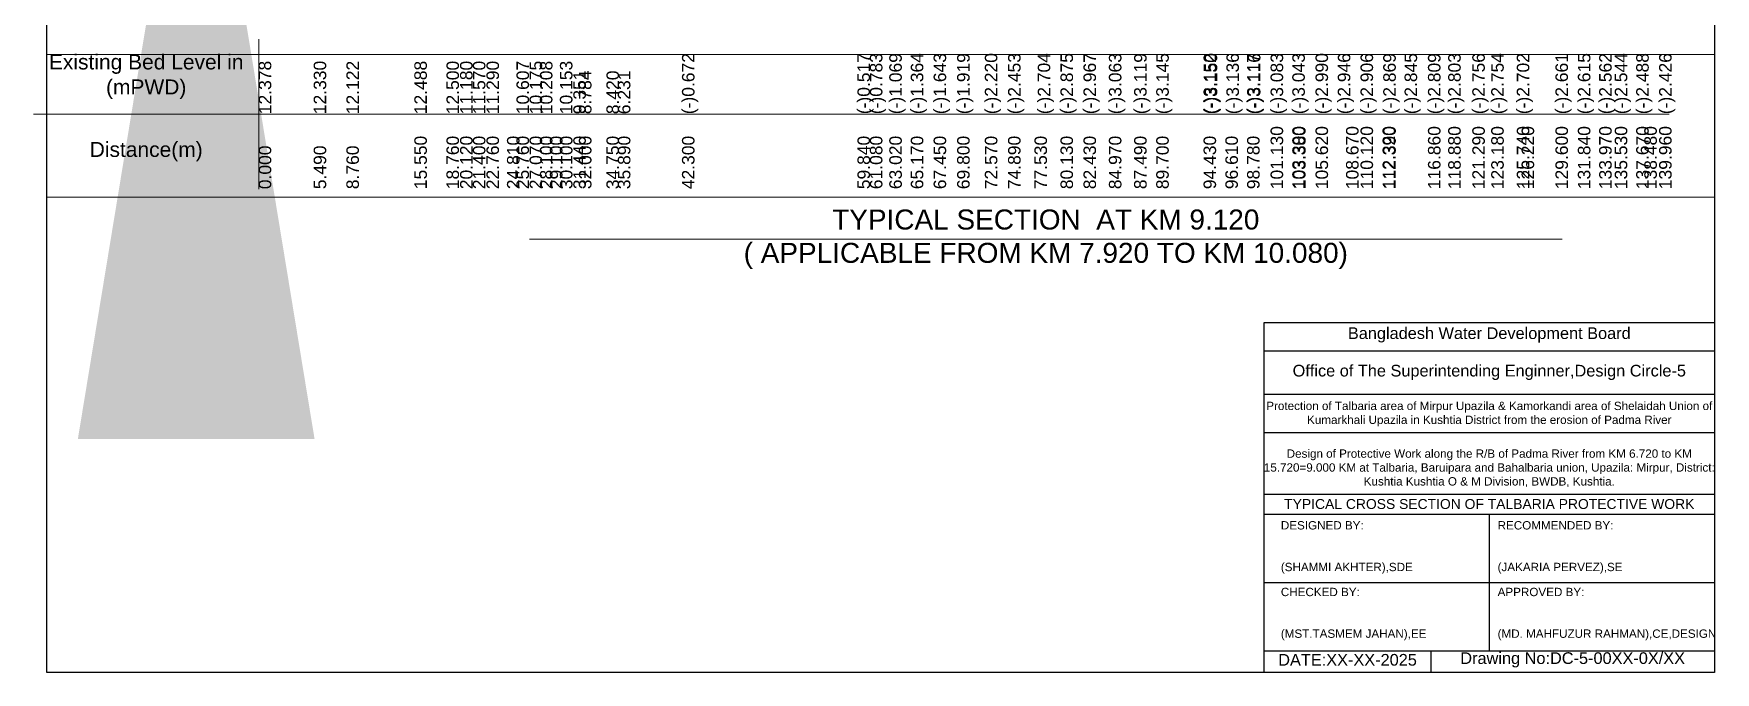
# Model space of a CAD drawing. Header units: inches. Extents: x -885 to 26362, y -28010 to 990.
# Drawn here: x 4308.3 to 4476.5, y -10475.9 to -10411.9 of the extents above; entities that cross this region are included whole.
import ezdxf

# ---------------------------------------------------------------- set-up
doc = ezdxf.new("R2010")
doc.units = ezdxf.units.IN
doc.header["$MEASUREMENT"] = 0
doc.header["$PDMODE"] = 3
for name, color, linetype, lineweight in [('Cross section Data Border', 7, 'Continuous', 9), ('Cross Section Labels', 7, 'Continuous', 9), ('Layer1', 7, 'Continuous', 13), ('Long Section Labels', 7, 'Continuous', 9)]:
    doc.layers.add(name, color=color, linetype=linetype, lineweight=lineweight)
doc.styles.get("Standard").update_dxf_attribs({"font": 'arial.ttf'})
doc.dimstyles.new('Appron Lebeling Style', dxfattribs={"dimtxt": 50, "dimasz": 50, "dimexe": 0.18, "dimexo": 0.0625, "dimgap": 0.09, "dimtad": 0, "dimtih": 1, "dimtoh": 1, "dimdec": 4, "dimzin": 0, "dimdsep": 46, "dimtxsty": 'Standard', "dimcen": 0.09, "dimse1": 1, "dimse2": 1, "dimadec": 0, "dimazin": 0, "dimtfac": 1, "dimtdec": 4, "dimtofl": 0, "dimtmove": 0, "dimatfit": 3, "dimfxl": 1, "dimtolj": 1, "dimtzin": 0, "dimarcsym": 0})
doc.dimstyles.get("Standard").update_dxf_attribs({"dimtxt": 0.18, "dimasz": 0.18, "dimexe": 0.18, "dimexo": 0.0625, "dimgap": 0.09, "dimtad": 0, "dimtih": 1, "dimtoh": 1, "dimdec": 4, "dimzin": 0, "dimdsep": 46, "dimtxsty": 'Standard', "dimcen": 0.09, "dimadec": 0, "dimazin": 0, "dimtfac": 1, "dimtdec": 4, "dimtofl": 0, "dimtmove": 0, "dimatfit": 3, "dimfxl": 1, "dimtolj": 1, "dimtzin": 0, "dimarcsym": 0})

# ---------------------------------------------------------------- blocks, each defined once
blk = doc.blocks.new('*D4')
at = {"layer": 'Cross Section Labels', "color": 0, "lineweight": -2, "transparency": 16777216}
for p, q in [((4368.69, -10409.72), (4399.04, -10409.72)), ((4441.42, -10409.72), (4411.07, -10409.72))]:
    blk.add_line(p, q, dxfattribs=at)
at = {"layer": 'Cross Section Labels', "color": 0, "transparency": 16777216}
for points in [[(4368.69, -10409.58), (4368.69, -10409.86), (4367.85, -10409.72)], [(4441.42, -10409.58), (4441.42, -10409.86), (4442.25, -10409.72)]]:
    blk.add_solid(points, dxfattribs=at)
at = {"layer": 'Defpoints', "color": 0, "transparency": 16777216}
for p in [(4367.85, -10395.71), (4442.25, -10403.6), (4442.25, -10409.72)]:
    blk.add_point(p, dxfattribs=at)
at = {"layer": 'Cross Section Labels', "color": 0, "transparency": 16777216, "insert": (4405.05, -10409.72), "char_height": 0.833, "attachment_point": 5}
blk.add_mtext('\\A1;Block @59.00 m³/m ^JGoo Bag @58.00 m³/m ', dxfattribs=at)

msp = doc.modelspace()

# ---------------------------------------------------------------- linework, layer by layer
msp.add_lwpolyline([(4309.609024, -10357.935883), (4476.369024, -10357.935883), (4476.369024, -10475.851879), (4309.609024, -10475.851879)], close=True)
for points in [[(4431.343824, -10475.851879), (4431.343824, -10440.832279), (4476.369024, -10440.832279)], [(4431.343824, -10443.667199), (4476.369024, -10443.667199)], [(4431.343824, -10448.002959), (4476.369024, -10448.002959)], [(4431.343824, -10451.838439), (4476.369024, -10451.838439)], [(4431.343824, -10458.008559), (4476.369024, -10458.008559)], [(4431.343824, -10460.009679), (4476.369024, -10460.009679)], [(4453.856424, -10460.009679), (4453.856424, -10473.683999)], [(4431.343824, -10466.846839), (4476.369024, -10466.846839)], [(4431.343824, -10473.683999), (4476.369024, -10473.683999)], [(4448.019824, -10473.683999), (4448.019824, -10475.851879)]]:
    msp.add_lwpolyline(points)
at = {"layer": 'Cross section Data Border'}
for points in [[(4330.799074, -10412.490441), (4330.799074, -10427.498841)], [(4308.286474, -10419.994641), (4471.860276, -10419.994641)]]:
    msp.add_lwpolyline(points, dxfattribs=at)
at = {"layer": 'Cross Section Labels'}
msp.add_lwpolyline([(4357.876847, -10432.501641), (4409.505743, -10432.501641), (4461.134639, -10432.501641)], dxfattribs=at)
at = {"layer": 'Layer1'}
for p, q in [((4309.609024, -10414.008002), (4476.369024, -10414.008002)), ((4309.609024, -10428.299018), (4476.369024, -10428.299018))]:
    msp.add_line(p, q, dxfattribs=at)

# ---------------------------------------------------------------- texts
at = {"insert": (4453.856424, -10442.082979), "char_height": 1.16732, "attachment_point": 5}
msp.add_mtext('Bangladesh Water Development Board', dxfattribs=at)
for s, insert, char_height, width, attachment_point in [('Office of The Superintending Enginner,Design Circle-5', (4453.856424, -10445.835079), 1.16732, 39.17529105, 5), ('Protection of Talbaria area of Mirpur Upazila & Kamorkandi area of Shelaidah Union of Kumarkhali Upazila in Kushtia District from the erosion of Padma River', (4453.856424, -10450.004079), 0.8338, 46.6928, 5), ('Design of Protective Work along the R/B of Padma River from KM 6.720 to KM 15.720=9.000 KM at Talbaria, Baruipara and Bahalbaria union, Upazila: Mirpur, District: Kushtia Kushtia O & M Division, BWDB, Kushtia.', (4453.856424, -10455.423779), 0.8338, 45.0252, 5), ('TYPICAL CROSS SECTION OF TALBARIA PROTECTIVE WORK', (4453.856424, -10459.009119), 0.9934986, 46.6928, 5), ('DESIGNED BY:^J^J^J(SHAMMI AKHTER),SDE', (4433.011424, -10463.344879), 0.8338, 23.3464, 4), ('RECOMMENDED BY:^J^J^J(JAKARIA PERVEZ),SE', (4454.690224, -10463.344879), 0.8338, 23.3464, 4), ('CHECKED BY:^J^J^J(MST.TASMEM JAHAN),EE', (4433.011424, -10470.015279), 0.8338, 23.3464, 4), ('APPROVED BY:^J^J^J(MD. MAHFUZUR RAHMAN),CE,DESIGN', (4454.690224, -10470.015279), 0.8338, 23.3464, 4), ('DATE:XX-XX-2025', (4439.681824, -10474.601179), 1.16732, 23.3464, 5), ('Drawing No:DC-5-00XX-0X/XX', (4462.194424, -10474.601179), 1.16732, 36.6872, 5)]:
    msp.add_mtext(s, dxfattribs=dict(insert=insert, char_height=char_height, width=width, attachment_point=attachment_point))
at = {"layer": 'Cross section Data Border', "char_height": 1.50084, "width": 20.0112, "attachment_point": 5}
for s, insert in [('Existing Bed Level in (mPWD)', (4319.542774, -10416.242541)), ('Distance(m)', (4319.542774, -10423.746741))]:
    msp.add_mtext(s, dxfattribs=dict(at, insert=insert))
at = {"layer": 'Cross Section Labels', "insert": (4409.505743, -10432.501641), "char_height": 2.00112, "attachment_point": 5}
msp.add_mtext('TYPICAL SECTION  AT KM 9.120^J( APPLICABLE FROM KM 7.920 TO KM 10.080)', dxfattribs=at)
at = {"layer": 'Long Section Labels', "char_height": 1.2507, "attachment_point": 1, "rotation": 90}
for s, insert in [('12.378', (4330.799074, -10419.994641)), ('12.330', (4336.292148, -10419.994641)), ('12.122', (4339.563979, -10419.994641)), ('12.488', (4346.357782, -10419.994641)), ('12.500', (4349.569579, -10419.994641)), ('11.180', (4350.930341, -10419.994641)), ('11.570', (4352.211058, -10419.994641)), ('11.290', (4353.571819, -10419.994641)), ('11.290', (4353.571819, -10419.994641)), ('10.607', (4356.573499, -10419.994641)), ('10.175', (4357.884233, -10419.994641)), ('10.208', (4358.91481, -10419.994641)), ('10.208', (4358.91481, -10419.994641)), ('10.153', (4360.91593, -10419.994641)), ('(-)0.672', (4373.122762, -10419.994641)), ('(-)0.517', (4390.672584, -10419.994641)), ('(-)0.783', (4391.913278, -10419.994641)), ('(-)1.069', (4393.854365, -10419.994641)), ('(-)1.364', (4396.005569, -10419.994641)), ('(-)1.643', (4398.286846, -10419.994641)), ('(-)1.919', (4400.638162, -10419.994641)), ('(-)2.220', (4403.409713, -10419.994641)), ('(-)2.453', (4405.731012, -10419.994641)), ('(-)2.704', (4408.702675, -10419.994641)), ('(-)2.875', (4410.973946, -10419.994641)), ('(-)2.967', (4413.275234, -10419.994641)), ('(-)3.063', (4415.816657, -10419.994641)), ('(-)3.119', (4418.338068, -10419.994641)), ('(-)3.145', (4420.549306, -10419.994641)), ('(-)3.145', (4420.549306, -10419.994641)), ('(-)3.152', (4425.281954, -10419.994641)), ('(-)3.150', (4425.402022, -10419.994641)), ('(-)3.136', (4427.563231, -10419.994641)), ('(-)3.117', (4429.63439, -10419.994641)), ('(-)3.116', (4429.714435, -10419.994641)), ('(-)3.116', (4429.714435, -10419.994641)), ('(-)3.083', (4431.985706, -10419.994641)), ('(-)3.043', (4434.156922, -10419.994641)), ('(-)3.043', (4434.156922, -10419.994641)), ('(-)2.990', (4436.478221, -10419.994641)), ('(-)2.946', (4438.70947, -10419.994641)), ('(-)2.946', (4438.70947, -10419.994641)), ('(-)2.906', (4440.980741, -10419.994641)), ('(-)2.869', (4443.252012, -10419.994641)), ('(-)2.845', (4445.383205, -10419.994641)), ('(-)2.809', (4447.724515, -10419.994641)), ('(-)2.803', (4449.745646, -10419.994641)), ('(-)2.756', (4452.156996, -10419.994641)), ('(-)2.754', (4454.048054, -10419.994641)), ('(-)2.702', (4456.609488, -10419.994641)), ('(-)2.661', (4460.47165, -10419.994641)), ('(-)2.615', (4462.712904, -10419.994641)), ('(-)2.562', (4464.844097, -10419.994641)), ('(-)2.544', (4466.40497, -10419.994641)), ('(-)2.488', (4468.546169, -10419.994641)), ('(-)2.426', (4470.837451, -10419.994641)), ('9.351', (4362.25668, -10419.994641)), ('8.784', (4362.816994, -10419.994641)), ('8.420', (4365.568534, -10419.994641)), ('6.231', (4366.709172, -10419.994641)), ('101.130', (4431.985706, -10427.498841)), ('103.300', (4434.156922, -10427.498841)), ('103.380', (4434.236966, -10427.498841)), ('105.620', (4436.478221, -10427.498841)), ('108.670', (4439.529929, -10427.498841)), ('110.120', (4440.980741, -10427.498841)), ('112.320', (4443.181973, -10427.498841)), ('112.390', (4443.252012, -10427.498841)), ('116.860', (4447.724515, -10427.498841)), ('118.880', (4449.745646, -10427.498841)), ('121.290', (4452.156996, -10427.498841)), ('123.180', (4454.048054, -10427.498841)), ('125.740', (4456.609488, -10427.498841)), ('126.220', (4457.089757, -10427.498841)), ('129.600', (4460.47165, -10427.498841)), ('131.840', (4462.712904, -10427.498841)), ('133.970', (4464.844097, -10427.498841)), ('135.530', (4466.40497, -10427.498841)), ('137.670', (4468.546169, -10427.498841)), ('138.480', (4469.356622, -10427.498841)), ('139.960', (4470.837451, -10427.498841)), ('0.000', (4330.799074, -10427.498841)), ('5.490', (4336.292148, -10427.498841)), ('8.760', (4339.563979, -10427.498841)), ('15.550', (4346.357782, -10427.498841)), ('18.760', (4349.569579, -10427.498841)), ('20.120', (4350.930341, -10427.498841)), ('21.400', (4352.211058, -10427.498841)), ('22.760', (4353.571819, -10427.498841)), ('24.810', (4355.622967, -10427.498841)), ('25.760', (4356.573499, -10427.498841)), ('27.070', (4357.884233, -10427.498841)), ('28.100', (4358.91481, -10427.498841)), ('29.100', (4359.91537, -10427.498841)), ('30.100', (4360.91593, -10427.498841)), ('31.440', (4362.25668, -10427.498841)), ('32.000', (4362.816994, -10427.498841)), ('34.750', (4365.568534, -10427.498841)), ('35.890', (4366.709172, -10427.498841)), ('42.300', (4373.122762, -10427.498841)), ('59.840', (4390.672584, -10427.498841)), ('61.080', (4391.913278, -10427.498841)), ('63.020', (4393.854365, -10427.498841)), ('65.170', (4396.005569, -10427.498841)), ('67.450', (4398.286846, -10427.498841)), ('69.800', (4400.638162, -10427.498841)), ('72.570', (4403.409713, -10427.498841)), ('74.890', (4405.731012, -10427.498841)), ('77.530', (4408.37249, -10427.498841)), ('80.130', (4410.973946, -10427.498841)), ('82.430', (4413.275234, -10427.498841)), ('84.970', (4415.816657, -10427.498841)), ('87.490', (4418.338068, -10427.498841)), ('89.700', (4420.549306, -10427.498841)), ('94.430', (4425.281954, -10427.498841)), ('96.610', (4427.463175, -10427.498841)), ('98.780', (4429.63439, -10427.498841))]:
    msp.add_mtext(s, dxfattribs=dict(at, insert=insert))

# ---------------------------------------------------------------- dimensions: what is measured, and where the dimension line sits
at = {"layer": 'Cross Section Labels'}
dim = msp.add_linear_dim(base=(4442.253705, -10409.72001), p1=(4367.852896, -10395.71217), p2=(4442.253705, -10403.602345), text='Block @59.00 m³/m ^JGoo Bag @58.00 m³/m ', dimstyle='Appron Lebeling Style', override={"dimtxt": 0.833, "dimasz": 0.833}, dxfattribs=at)
dim.commit()
dim.dimension.update_dxf_attribs({"geometry": '*D4', "text_midpoint": (4405.053301, -10409.72001)})

# ---------------------------------------------------------------- leaders
at = {"layer": 'Long Section Labels'}
msp.add_leader([(4324.545574, -10380.50277), (4324.545574, -10397.51229)], dimstyle='Standard', override={"dimasz": 72}, dxfattribs=at)

doc.saveas('drawing.dxf')
